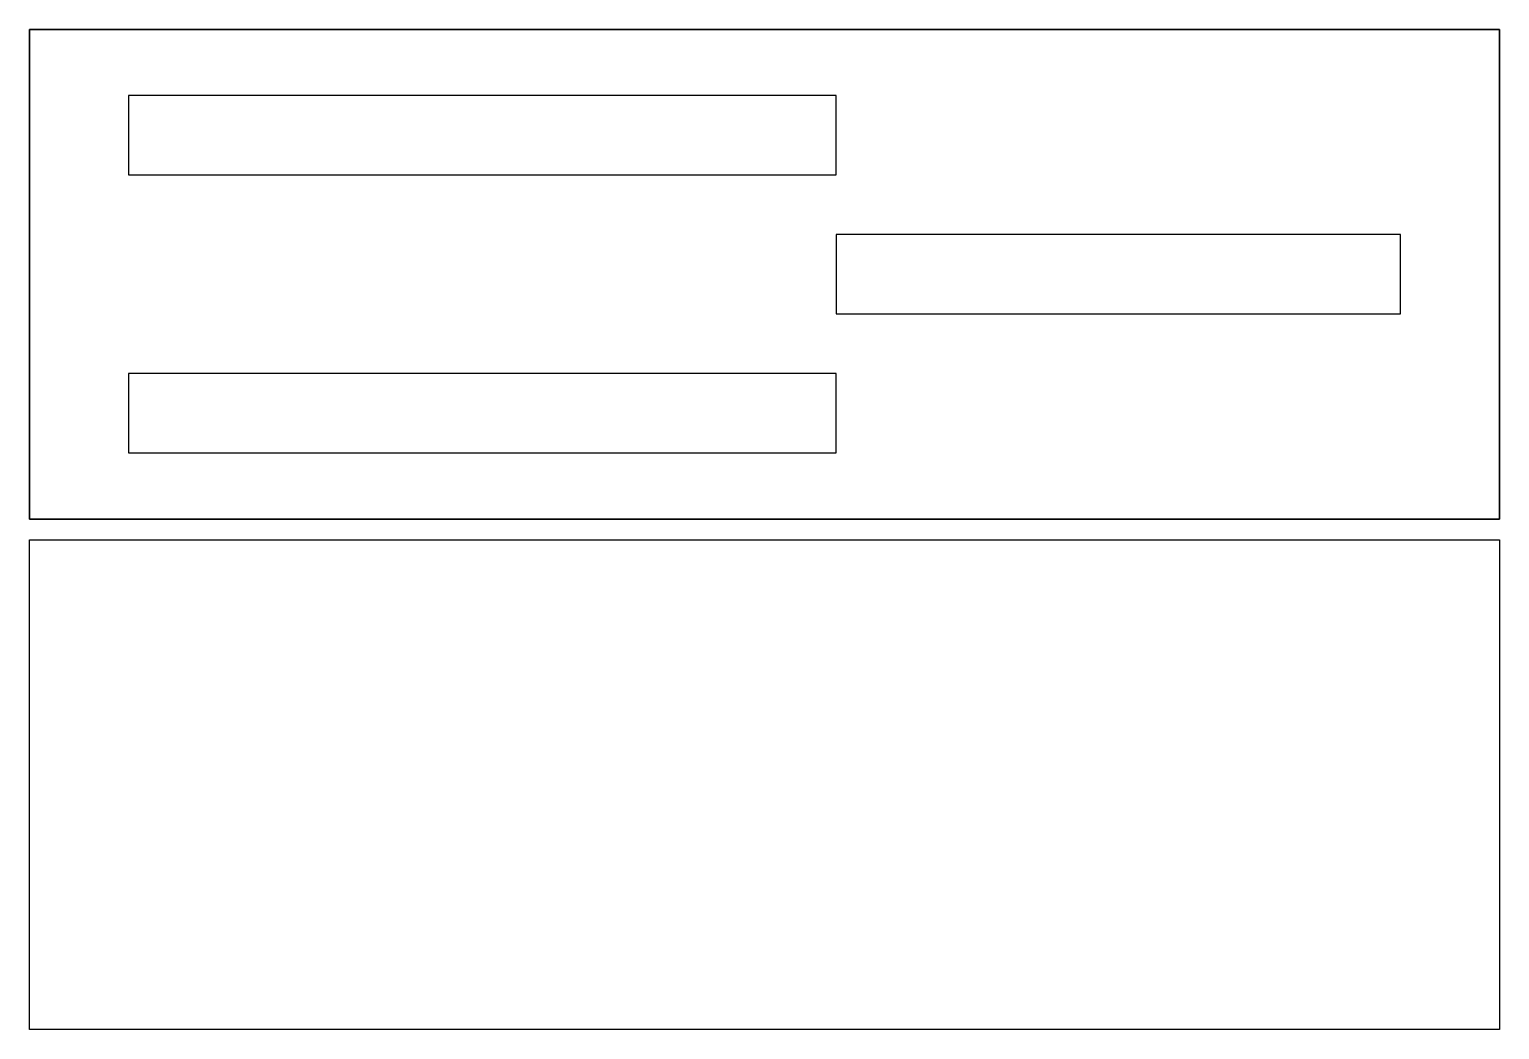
# Model space of a CAD drawing. Header units: millimetres. Extents: x 335 to 557, y -114 to 37.
import ezdxf

# ---------------------------------------------------------------- set-up
doc = ezdxf.new("R2010")
doc.units = ezdxf.units.MM
doc.layers.get('0').update_dxf_attribs({"linetype": 'CONTINUOUS'})

msp = doc.modelspace()

# ---------------------------------------------------------------- linework, layer by layer
for points in [[(335.06, 37), (557.4, 37), (557.4, -37), (557.4, 37)], [(557.4, -37), (335.06, -37), (335.06, 37), (335.06, -37)], [(350.06, 15), (457.06, 15), (457.06, 27), (350.06, 27)], [(457.06, -6), (542.4, -6), (542.4, 6), (457.06, 6)], [(457.06, -15), (350.06, -15), (350.06, -27), (457.06, -27)], [(335.06, -40.15), (557.4, -40.15), (557.4, -114.15), (335.06, -114.15)]]:
    msp.add_lwpolyline(points, close=True)

doc.saveas('drawing.dxf')
